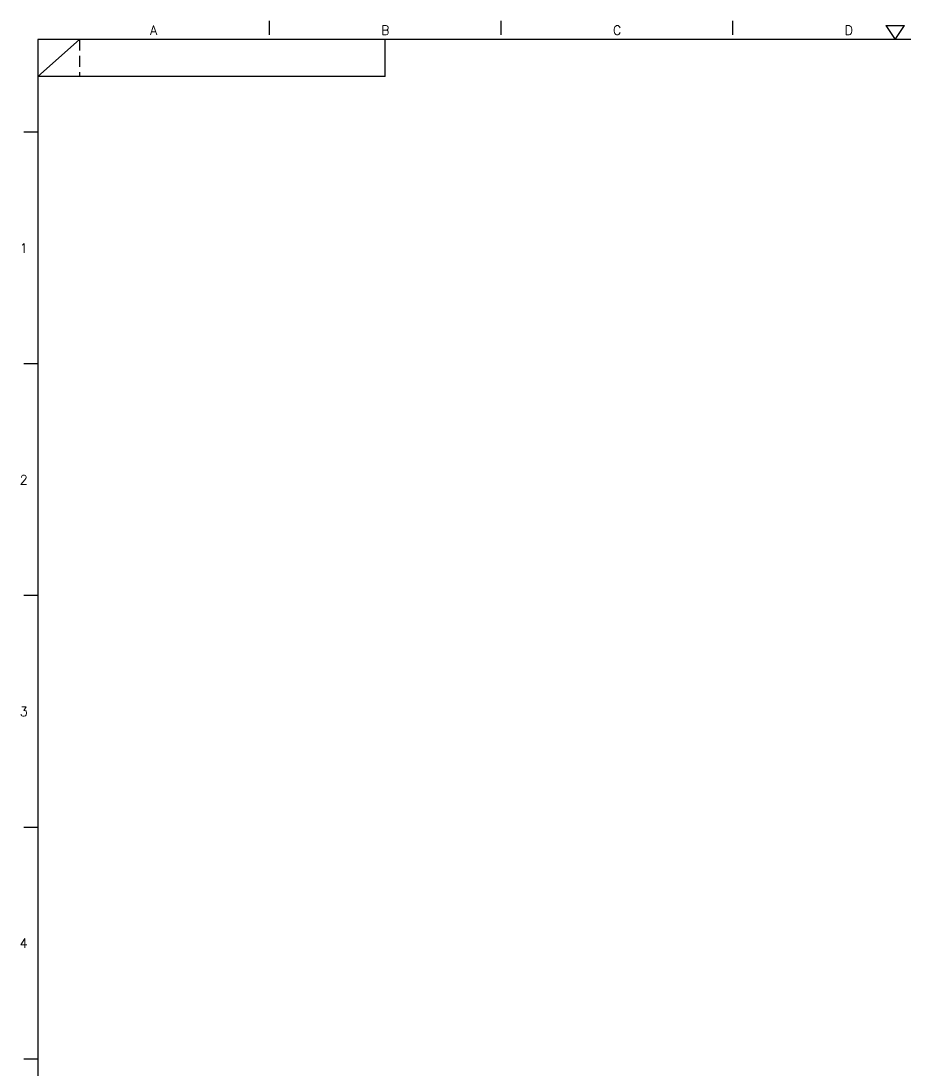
# Model space of a CAD drawing. Header units: millimetres. Extents: x -1493 to -686, y 1310 to 1867.
# Drawn here: x -1492.6 to -1301.9, y 1641 to 1867.4 of the extents above; entities that cross this region are included whole.
import ezdxf
from ezdxf.enums import TextEntityAlignment as Align

# ---------------------------------------------------------------- set-up
doc = ezdxf.new("R2010")
doc.units = ezdxf.units.MM
doc.linetypes.add('HIDDEN', pattern=[3.525, 2.35, -1.175])
doc.layers.get('0').update_dxf_attribs({"linetype": 'CONTINUOUS'})
doc.styles.add('SIM', font='simplex')

msp = doc.modelspace()

# ---------------------------------------------------------------- linework, layer by layer
for p, q in [((-1439.03, 1864.38), (-1439.03, 1867.38)), ((-1389.03, 1864.38), (-1389.03, 1867.38)), ((-1339.03, 1864.38), (-1339.03, 1867.38)), ((-1306.03, 1866.38), (-1302.03, 1866.38)), ((-1306.03, 1866.38), (-1304.03, 1863.38)), ((-1304.03, 1863.38), (-1302.03, 1866.38)), ((-1489.03, 1855.38), (-1480.03, 1863.38)), ((-689.03, 1863.38), (-1489.03, 1863.38)), ((-1489.03, 1863.38), (-1489.03, 1313.38)), ((-1414.03, 1855.38), (-1414.03, 1863.38)), ((-1414.03, 1855.38), (-1489.03, 1855.38)), ((-1489.03, 1843.38), (-1492.03, 1843.38)), ((-1489.03, 1793.38), (-1492.03, 1793.38)), ((-1489.03, 1743.38), (-1492.03, 1743.38)), ((-1489.03, 1693.38), (-1492.03, 1693.38)), ((-1489.03, 1643.38), (-1492.03, 1643.38))]:
    msp.add_line(p, q)
at = {"linetype": 'HIDDEN'}
msp.add_line((-1480.03, 1863.38), (-1480.03, 1855.38), dxfattribs=at)

# ---------------------------------------------------------------- texts
at = {"style": 'SIM'}
for s, p in [('A', (-1464.03, 1864.38)), ('B', (-1414.03, 1864.38)), ('C', (-1364.03, 1864.38)), ('D', (-1314.03, 1864.38))]:
    msp.add_text(s, height=2, dxfattribs=at).set_placement(p, align=Align.CENTER)
for s, p in [('1', (-1492.03, 1818.38)), ('2', (-1492.03, 1768.38)), ('3', (-1492.03, 1718.38)), ('4', (-1492.03, 1668.38))]:
    msp.add_text(s, height=2, dxfattribs=at).set_placement(p, align=Align.MIDDLE)

doc.saveas('drawing.dxf')
